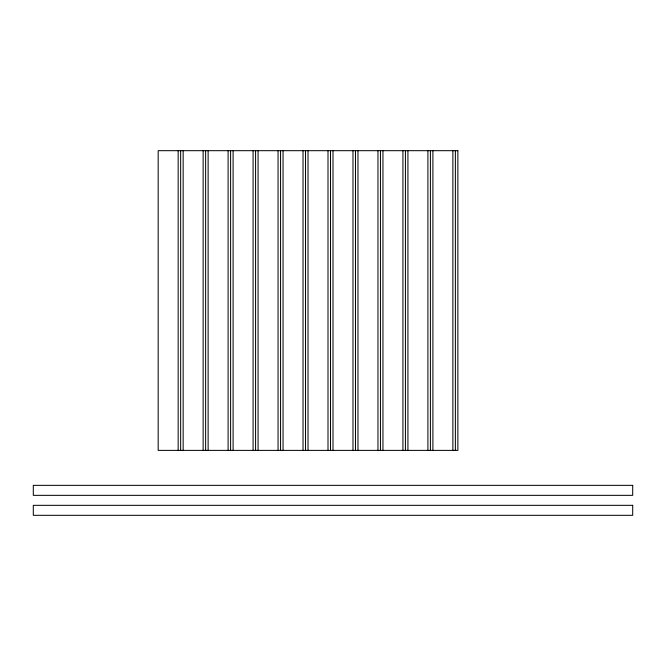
<?xml version="1.0" encoding="UTF-8"?>
<svg xmlns="http://www.w3.org/2000/svg" width="666" height="666" viewBox="0 0 666 666"><rect width="100%" height="100%" fill="white"/><g stroke="black" fill="none" stroke-linecap="round" stroke-linejoin="round"><path stroke-width="1" d="M455.377 150.683L455.377 450.382M452.88 150.683L452.88 450.382M432.9 150.683L432.9 450.382M430.403 150.683L430.403 450.382M427.905 150.683L427.905 450.382M407.925 150.683L407.925 450.382M405.428 150.683L405.428 450.382M402.93 150.683L402.93 450.382M382.95 150.683L382.95 450.382M380.452 150.683L380.452 450.382M377.955 150.683L377.955 450.382M357.975 150.683L357.975 450.382M355.478 150.683L355.478 450.382M352.98 150.683L352.98 450.382M333 150.683L333 450.382M330.502 150.683L330.502 450.382M328.005 150.683L328.005 450.382M308.025 150.683L308.025 450.382M305.528 150.683L305.528 450.382M303.03 150.683L303.03 450.382M283.05 150.683L283.05 450.382M280.553 150.683L280.553 450.382M278.055 150.683L278.055 450.382M258.075 150.683L258.075 450.382M255.578 150.683L255.578 450.382M253.08 150.683L253.08 450.382M233.1 150.683L233.1 450.382M230.602 150.683L230.602 450.382M228.105 150.683L228.105 450.382M208.125 150.683L208.125 450.382M205.627 150.683L205.627 450.382M203.13 150.683L203.13 450.382M183.15 150.683L183.15 450.382M180.653 150.683L180.653 450.382M178.155 150.683L178.155 450.382M457.875 150.683L158.175 150.683L158.175 450.382L457.875 450.382L457.875 150.683M632.7 485.348L33.3 485.348L33.3 495.338L632.7 495.338L632.7 485.348M632.7 505.327L33.3 505.327L33.3 515.317L632.7 515.317L632.7 505.327"/></g></svg>
